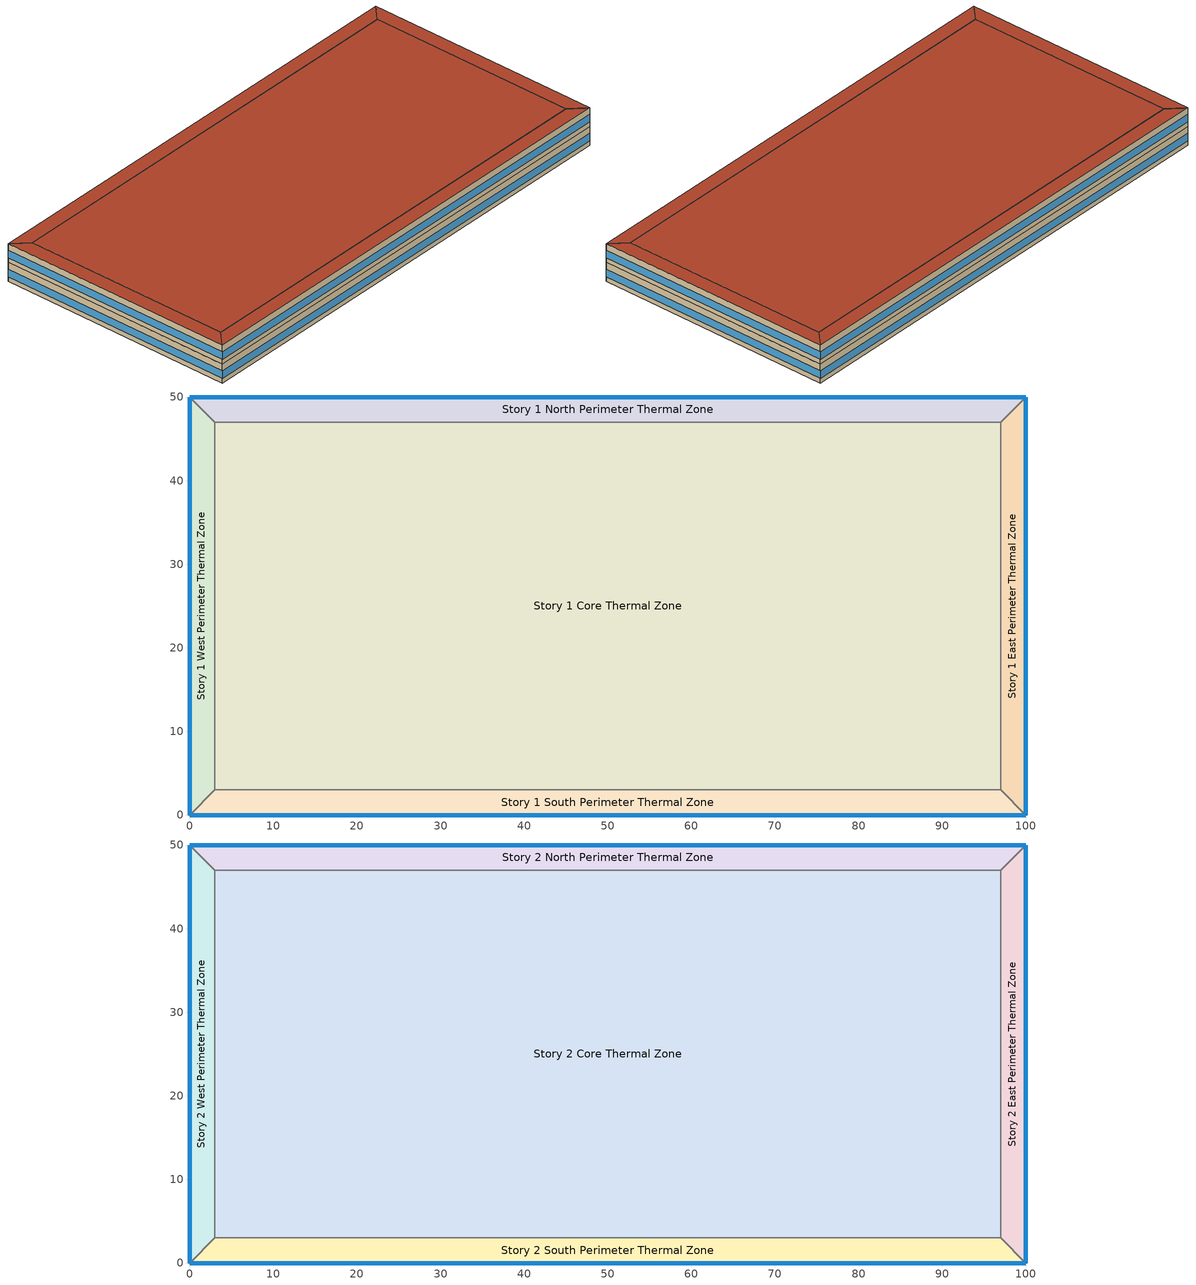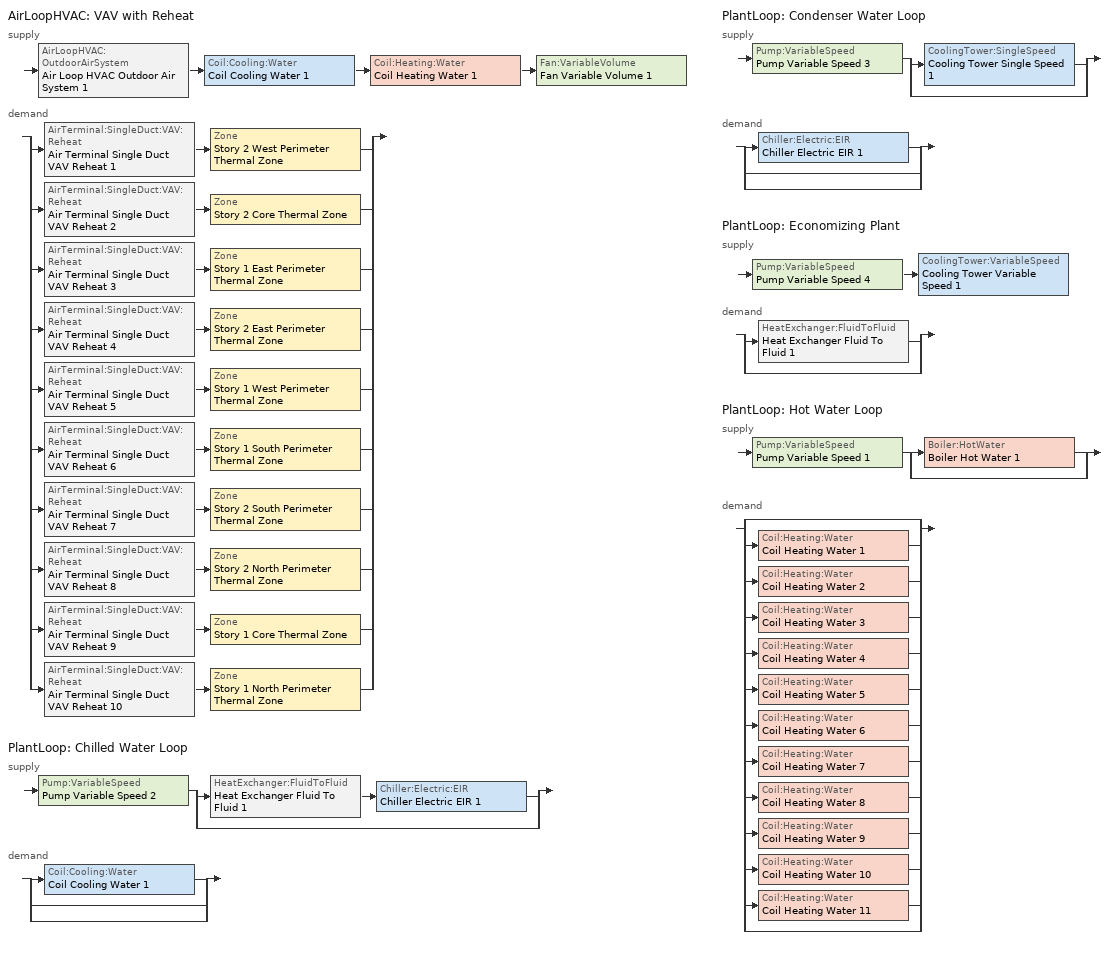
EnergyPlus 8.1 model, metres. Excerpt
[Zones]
Story 1 Core Thermal Zone
 floor ground (000_ExtSlabCarpet_4in_ClimateZone 1-8): 3,3 3,47 97,47 97,3 z0
 wall to Story 1 West Perimeter Thermal Zone (000_Interior Wall): 3,47 3,3 z0:4
 wall to Story 1 North Perimeter Thermal Zone (000_Interior Wall): 97,47 3,47 z0:4
 wall to Story 1 East Perimeter Thermal Zone (000_Interior Wall): 97,3 97,47 z0:4
 wall to Story 1 South Perimeter Thermal Zone (000_Interior Wall): 3,3 97,3 z0:4
Story 1 East Perimeter Thermal Zone
 floor ground (000_ExtSlabCarpet_4in_ClimateZone 1-8): 100,50 100,0 97,3 97,47 z0
 wall outside (ASHRAE_189.1-2009_ExtWall_SteelFrame_ClimateZone 4-8): 100,0 100,50 z0:4
 wall to Story 1 South Perimeter Thermal Zone (000_Interior Wall): 97,3 100,0 z0:4
 wall to Story 1 North Perimeter Thermal Zone (000_Interior Wall): 100,50 97,47 z0:4
 window (ASHRAE_189.1-2009_ExtWindow_ClimateZone 4-5): 100,0.03 100,49.97 z1:2.6
Story 1 North Perimeter Thermal Zone
 floor ground (000_ExtSlabCarpet_4in_ClimateZone 1-8): 0,50 100,50 97,47 3,47 z0
 wall outside (ASHRAE_189.1-2009_ExtWall_SteelFrame_ClimateZone 4-8): 100,50 0,50 z0:4
 wall to Story 1 West Perimeter Thermal Zone (000_Interior Wall): 0,50 3,47 z0:4
 window (ASHRAE_189.1-2009_ExtWindow_ClimateZone 4-5): 99.97,50 0.03,50 z1:2.6
Story 1 South Perimeter Thermal Zone
 floor ground (000_ExtSlabCarpet_4in_ClimateZone 1-8): 100,0 0,0 3,3 97,3 z0
 wall outside (ASHRAE_189.1-2009_ExtWall_SteelFrame_ClimateZone 4-8): 0,0 100,0 z0:4
 wall to Story 1 West Perimeter Thermal Zone (000_Interior Wall): 3,3 0,0 z0:4
 window (ASHRAE_189.1-2009_ExtWindow_ClimateZone 4-5): 0.03,0 99.97,0 z1:2.6
Story 1 West Perimeter Thermal Zone
 floor ground (000_ExtSlabCarpet_4in_ClimateZone 1-8): 0,0 0,50 3,47 3,3 z0
 wall outside (ASHRAE_189.1-2009_ExtWall_SteelFrame_ClimateZone 4-8): 0,50 0,0 z0:4
 window (ASHRAE_189.1-2009_ExtWindow_ClimateZone 4-5): 0,49.97 0,0.03 z1:2.6
Story 2 Core Thermal Zone
 floor to Story 1 Core Thermal Zone (000_Interior Floor): 3,3 3,47 97,47 97,3 z4
 wall to Story 2 West Perimeter Thermal Zone (000_Interior Wall): 3,47 3,3 z4:8
 wall to Story 2 North Perimeter Thermal Zone (000_Interior Wall): 97,47 3,47 z4:8
 wall to Story 2 East Perimeter Thermal Zone (000_Interior Wall): 97,3 97,47 z4:8
 wall to Story 2 South Perimeter Thermal Zone (000_Interior Wall): 3,3 97,3 z4:8
 roof outside (ASHRAE_189.1-2009_ExtRoof_IEAD_ClimateZone 2-5): 97,3 97,47 3,47 3,3 z8
Story 2 East Perimeter Thermal Zone
 floor to Story 1 East Perimeter Thermal Zone (000_Interior Floor): 100,50 100,0 97,3 97,47 z4
 wall outside (ASHRAE_189.1-2009_ExtWall_SteelFrame_ClimateZone 4-8): 100,0 100,50 z4:8
 wall to Story 2 South Perimeter Thermal Zone (000_Interior Wall): 97,3 100,0 z4:8
 wall to Story 2 North Perimeter Thermal Zone (000_Interior Wall): 100,50 97,47 z4:8
 window (ASHRAE_189.1-2009_ExtWindow_ClimateZone 4-5): 100,0.03 100,49.97 z5:6.6
 roof outside (ASHRAE_189.1-2009_ExtRoof_IEAD_ClimateZone 2-5): 97,47 97,3 100,0 100,50 z8
Story 2 North Perimeter Thermal Zone
 floor to Story 1 North Perimeter Thermal Zone (000_Interior Floor): 0,50 100,50 97,47 3,47 z4
 wall outside (ASHRAE_189.1-2009_ExtWall_SteelFrame_ClimateZone 4-8): 100,50 0,50 z4:8
 wall to Story 2 West Perimeter Thermal Zone (000_Interior Wall): 0,50 3,47 z4:8
 window (ASHRAE_189.1-2009_ExtWindow_ClimateZone 4-5): 99.97,50 0.03,50 z5:6.6
 roof outside (ASHRAE_189.1-2009_ExtRoof_IEAD_ClimateZone 2-5): 3,47 97,47 100,50 0,50 z8
Story 2 South Perimeter Thermal Zone
 floor to Story 1 South Perimeter Thermal Zone (000_Interior Floor): 100,0 0,0 3,3 97,3 z4
 wall outside (ASHRAE_189.1-2009_ExtWall_SteelFrame_ClimateZone 4-8): 0,0 100,0 z4:8
 wall to Story 2 West Perimeter Thermal Zone (000_Interior Wall): 3,3 0,0 z4:8
 window (ASHRAE_189.1-2009_ExtWindow_ClimateZone 4-5): 0.03,0 99.97,0 z5:6.6
 roof outside (ASHRAE_189.1-2009_ExtRoof_IEAD_ClimateZone 2-5): 97,3 3,3 0,0 100,0 z8
Story 2 West Perimeter Thermal Zone
 floor to Story 1 West Perimeter Thermal Zone (000_Interior Floor): 0,0 0,50 3,47 3,3 z4
 wall outside (ASHRAE_189.1-2009_ExtWall_SteelFrame_ClimateZone 4-8): 0,50 0,0 z4:8
 window (ASHRAE_189.1-2009_ExtWindow_ClimateZone 4-5): 0,49.97 0,0.03 z5:6.6
 roof outside (ASHRAE_189.1-2009_ExtRoof_IEAD_ClimateZone 2-5): 3,3 3,47 0,50 0,0 z8
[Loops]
AirLoopHVAC 'VAV with Reheat'
 supply: AirLoopHVAC:OutdoorAirSystem 'Air Loop HVAC Outdoor Air System 1' > Coil:Cooling:Water 'Coil Cooling Water 1' > Coil:Heating:Water 'Coil Heating Water 1' > Fan:VariableVolume 'Fan Variable Volume 1'
 demand: split
  | AirTerminal:SingleDuct:VAV:Reheat 'Air Terminal Single Duct VAV Reheat 1' > Zone 'Story 2 West Perimeter Thermal Zone'
  | AirTerminal:SingleDuct:VAV:Reheat 'Air Terminal Single Duct VAV Reheat 2' > Zone 'Story 2 Core Thermal Zone'
  | AirTerminal:SingleDuct:VAV:Reheat 'Air Terminal Single Duct VAV Reheat 3' > Zone 'Story 1 East Perimeter Thermal Zone'
  | AirTerminal:SingleDuct:VAV:Reheat 'Air Terminal Single Duct VAV Reheat 4' > Zone 'Story 2 East Perimeter Thermal Zone'
  | AirTerminal:SingleDuct:VAV:Reheat 'Air Terminal Single Duct VAV Reheat 5' > Zone 'Story 1 West Perimeter Thermal Zone'
  | AirTerminal:SingleDuct:VAV:Reheat 'Air Terminal Single Duct VAV Reheat 6' > Zone 'Story 1 South Perimeter Thermal Zone'
  | AirTerminal:SingleDuct:VAV:Reheat 'Air Terminal Single Duct VAV Reheat 7' > Zone 'Story 2 South Perimeter Thermal Zone'
  | AirTerminal:SingleDuct:VAV:Reheat 'Air Terminal Single Duct VAV Reheat 8' > Zone 'Story 2 North Perimeter Thermal Zone'
  | AirTerminal:SingleDuct:VAV:Reheat 'Air Terminal Single Duct VAV Reheat 9' > Zone 'Story 1 Core Thermal Zone'
  | AirTerminal:SingleDuct:VAV:Reheat 'Air Terminal Single Duct VAV Reheat 10' > Zone 'Story 1 North Perimeter Thermal Zone'
PlantLoop 'Chilled Water Loop'
 supply: Pump:VariableSpeed 'Pump Variable Speed 2' > split
  | HeatExchanger:FluidToFluid 'Heat Exchanger Fluid To Fluid 1' > Chiller:Electric:EIR 'Chiller Electric EIR 1'
  | bypass
 demand: split
  | Coil:Cooling:Water 'Coil Cooling Water 1'
  | bypass
  | bypass
PlantLoop 'Condenser Water Loop'
 supply: Pump:VariableSpeed 'Pump Variable Speed 3' > split
  | CoolingTower:SingleSpeed 'Cooling Tower Single Speed 1'
  | bypass
 demand: split
  | Chiller:Electric:EIR 'Chiller Electric EIR 1'
  | bypass
  | bypass
PlantLoop 'Economizing Plant'
 supply: Pump:VariableSpeed 'Pump Variable Speed 4' > CoolingTower:VariableSpeed 'Cooling Tower Variable Speed 1'
 demand: split
  | HeatExchanger:FluidToFluid 'Heat Exchanger Fluid To Fluid 1'
  | bypass
PlantLoop 'Hot Water Loop'
 supply: Pump:VariableSpeed 'Pump Variable Speed 1' > split
  | Boiler:HotWater 'Boiler Hot Water 1'
  | bypass
 demand: split
  | bypass
  | Coil:Heating:Water 'Coil Heating Water 1'
  | Coil:Heating:Water 'Coil Heating Water 2'
  | Coil:Heating:Water 'Coil Heating Water 3'
  | Coil:Heating:Water 'Coil Heating Water 4'
  | Coil:Heating:Water 'Coil Heating Water 5'
  | Coil:Heating:Water 'Coil Heating Water 6'
  | Coil:Heating:Water 'Coil Heating Water 7'
  | Coil:Heating:Water 'Coil Heating Water 8'
  | Coil:Heating:Water 'Coil Heating Water 9'
  | Coil:Heating:Water 'Coil Heating Water 10'
  | Coil:Heating:Water 'Coil Heating Water 11'
  | bypass
[Building]
Building 1
[SizingPeriod:DesignDay] Day of Month=21; Dry-Bulb Temperature Range Modifier Type=DefaultMultipliers; Barometric Pressure {Pa}=98934; Rain Indicator=No; Snow Indicator=No; Daylight Saving Time Indicator=No
Name | Month | Day Type | Maximum Dry-Bulb Temperature {C} | Daily Dry-Bulb Temperature Range {deltaC} | Humidity Condition Type | Wetbulb or DewPoint at Maximum Dry-Bulb {C} | Wind Speed {m/s} | Wind Direction {deg} | Solar Model Indicator | ASHRAE Clear Sky Optical Depth for Beam Irradiance (taub) | ASHRAE Clear Sky Optical Depth for Diffuse Irradiance (taud) | Enthalpy at Maximum Dry-Bulb {J/kg} | Sky Clearness
Chicago Ohare Intl Ap Ann Clg .4% Condns DB=>MWB | 7 | SummerDesignDay | 33.3 | 10.5 | Wetbulb | 23.7 | 5.2 | 230 | ASHRAETau | 0.455 | 2.05
Chicago Ohare Intl Ap Ann Clg .4% Condns DP=>MDB | 7 | SummerDesignDay | 28.9 | 10.5 | Dewpoint | 23.8 | 5.2 | 230 | ASHRAETau | 0.455 | 2.05
Chicago Ohare Intl Ap Ann Clg .4% Condns Enth=>MDB | 7 | SummerDesignDay | 31.4 | 10.5 | Enthalpy |  | 5.2 | 230 | ASHRAETau | 0.455 | 2.05 | 79200
Chicago Ohare Intl Ap Ann Clg .4% Condns WB=>MDB | 7 | SummerDesignDay | 31.2 | 10.5 | Wetbulb | 25.5 | 5.2 | 230 | ASHRAETau | 0.455 | 2.05
Chicago Ohare Intl Ap Ann Htg 99.6% Condns DB | 1 | WinterDesignDay | -20 | 0 | Wetbulb | -20 | 4.9 | 270 | ASHRAEClearSky |  |  |  | 0
Chicago Ohare Intl Ap Ann Htg Wind 99.6% Condns WS=>MCDB | 1 | WinterDesignDay | -3.5 | 0 | Wetbulb | -3.5 | 12.4 | 270 | ASHRAEClearSky |  |  |  | 0
Chicago Ohare Intl Ap Ann Hum_n 99.6% Condns DP=>MCDB | 1 | WinterDesignDay | -19.2 | 0 | Dewpoint | -25.7 | 4.9 | 270 | ASHRAEClearSky |  |  |  | 0
[Material] Thermal Absorptance=0.9
Name | Roughness | Thickness {m} | Conductivity {W/m-K} | Density {kg/m3} | Specific Heat {J/kg-K} | Solar Absorptance | Visible Absorptance
000_F16 Acoustic tile | MediumSmooth | 0.0191 | 0.06 | 368 | 590 | 0.7 | 0.7
000_G01a 19mm gypsum board | MediumSmooth | 0.019 | 0.16 | 800 | 1090 | 0.7 | 0.7
000_M11 100mm lightweight concrete | MediumRough | 0.1016 | 0.53 | 1280 | 840 | 0.7 | 0.7
1/2IN Gypsum | Smooth | 0.0127 | 0.16 | 784.9 | 830 | 0.92 | 0.92
MAT-CC05 4 HW CONCRETE | Rough | 0.1016 | 1.311 | 2240 | 836.8 | 0.7 | 0.7
Metal Decking | MediumSmooth | 0.0015 | 45.006 | 7680 | 418.4 | 0.7 | 0.3
Roof Insulation [21] | MediumRough | 0.2105 | 0.049 | 265 | 836.8 | 0.7 | 0.7
Roof Membrane | VeryRough | 0.0095 | 0.16 | 1121.29 | 1460 | 0.7 | 0.7
Wall Insulation [39] | MediumRough | 0.1184 | 0.045 | 265 | 836.8 | 0.7 | 0.7
[Material:AirGap]
Name | Thermal Resistance {m2-K/W}
000_F04 Wall air space resistance | 0.15
000_F05 Ceiling air space resistance | 0.18
[Material:NoMass] Thermal Absorptance=0.9; Solar Absorptance=0.7
Name | Roughness | Thermal Resistance {m2-K/W} | Visible Absorptance
CP02 CARPET PAD | VeryRough | 0.2165 | 0.8
MAT-SHEATH | Rough | 0.3626 | 0.7
[WindowMaterial:Glazing]
Theoretical Glass [207]: Optical Data Type=SpectralAverage; Thickness {m}=0.003; Solar Transmittance at Normal Incidence=0.3311; Front Side Solar Reflectance at Normal Incidence=0.6189; Back Side Solar Reflectance at Normal Incidence=0.6189; Visible Transmittance at Normal Incidence=0.44; Front Side Visible Reflectance at Normal Incidence=0.51; Back Side Visible Reflectance at Normal Incidence=0.51; Infrared Transmittance at Normal Incidence=0; Front Side Infrared Hemispherical Emissivity=0.9; Back Side Infrared Hemispherical Emissivity=0.9; Conductivity {W/m-K}=0.0133; Dirt Correction Factor for Solar and Visible Transmittance=1; Solar Diffusing=No
[Construction]
000_ExtSlabCarpet_4in_ClimateZone 1-8: MAT-CC05 4 HW CONCRETE, CP02 CARPET PAD
000_Interior Floor: 000_F16 Acoustic tile, 000_F05 Ceiling air space resistance, 000_M11 100mm lightweight concrete
000_Interior Wall: 000_G01a 19mm gypsum board, 000_F04 Wall air space resistance, 000_G01a 19mm gypsum board
ASHRAE_189.1-2009_ExtRoof_IEAD_ClimateZone 2-5: Roof Membrane, Roof Insulation [21], Metal Decking
ASHRAE_189.1-2009_ExtWall_SteelFrame_ClimateZone 4-8: MAT-SHEATH, Wall Insulation [39], 1/2IN Gypsum
ASHRAE_189.1-2009_ExtWindow_ClimateZone 4-5: Theoretical Glass [207]
[Zone]
Story 1 Core Thermal Zone; Story 1 East Perimeter Thermal Zone; Story 1 North Perimeter Thermal Zone; Story 1 South Perimeter Thermal Zone; Story 1 West Perimeter Thermal Zone; Story 2 Core Thermal Zone; Story 2 East Perimeter Thermal Zone; Story 2 North Perimeter Thermal Zone; Story 2 South Perimeter Thermal Zone; Story 2 West Perimeter Thermal Zone
[ZoneControl:Thermostat] Control Object Type 1=ThermostatSetpoint:DualSetpoint
Name | Zone or ZoneList | Control Type Schedule | Control Name 1
Story 1 Core Thermal Zone Thermostat | Story 1 Core Thermal Zone | Story 1 Core Thermal Zone Thermostat Schedule | Thermostat Setpoint Dual Setpoint 9
Story 1 East Perimeter Thermal Zone Thermostat | Story 1 East Perimeter Thermal Zone | Story 1 East Perimeter Thermal Zone Thermostat Schedule | Thermostat Setpoint Dual Setpoint 3
Story 1 North Perimeter Thermal Zone Thermostat | Story 1 North Perimeter Thermal Zone | Story 1 North Perimeter Thermal Zone Thermostat Schedule | Thermostat Setpoint Dual Setpoint 10
Story 1 South Perimeter Thermal Zone Thermostat | Story 1 South Perimeter Thermal Zone | Story 1 South Perimeter Thermal Zone Thermostat Schedule | Thermostat Setpoint Dual Setpoint 6
Story 1 West Perimeter Thermal Zone Thermostat | Story 1 West Perimeter Thermal Zone | Story 1 West Perimeter Thermal Zone Thermostat Schedule | Thermostat Setpoint Dual Setpoint 5
Story 2 Core Thermal Zone Thermostat | Story 2 Core Thermal Zone | Story 2 Core Thermal Zone Thermostat Schedule | Thermostat Setpoint Dual Setpoint 2
Story 2 East Perimeter Thermal Zone Thermostat | Story 2 East Perimeter Thermal Zone | Story 2 East Perimeter Thermal Zone Thermostat Schedule | Thermostat Setpoint Dual Setpoint 4
Story 2 North Perimeter Thermal Zone Thermostat | Story 2 North Perimeter Thermal Zone | Story 2 North Perimeter Thermal Zone Thermostat Schedule | Thermostat Setpoint Dual Setpoint 8
Story 2 South Perimeter Thermal Zone Thermostat | Story 2 South Perimeter Thermal Zone | Story 2 South Perimeter Thermal Zone Thermostat Schedule | Thermostat Setpoint Dual Setpoint 7
Story 2 West Perimeter Thermal Zone Thermostat | Story 2 West Perimeter Thermal Zone | Story 2 West Perimeter Thermal Zone Thermostat Schedule | Thermostat Setpoint Dual Setpoint 1
[ThermostatSetpoint:DualSetpoint] Heating Setpoint Temperature Schedule=Heating Sch; Cooling Setpoint Temperature Schedule=Cooling Sch
Thermostat Setpoint Dual Setpoint 9; Thermostat Setpoint Dual Setpoint 3; Thermostat Setpoint Dual Setpoint 10; Thermostat Setpoint Dual Setpoint 6; Thermostat Setpoint Dual Setpoint 5; Thermostat Setpoint Dual Setpoint 2; Thermostat Setpoint Dual Setpoint 4; Thermostat Setpoint Dual Setpoint 8; Thermostat Setpoint Dual Setpoint 7; Thermostat Setpoint Dual Setpoint 1
[AirTerminal:SingleDuct:VAV:Reheat] Availability Schedule=Always On Discrete; Maximum Air Flow Rate {m3/s}=Autosize; Zone Minimum Air Flow Input Method=Constant; Constant Minimum Air Flow Fraction=0.3; Fixed Minimum Air Flow Rate {m3/s}=0; Maximum Hot Water or Steam Flow Rate {m3/s}=Autosize; Minimum Hot Water or Steam Flow Rate {m3/s}=0; Convergence Tolerance=0.001; Damper Heating Action=Normal; Maximum Flow per Zone Floor Area During Reheat {m3/s-m2}=Autocalculate; Maximum Flow Fraction During Reheat=Autocalculate; Maximum Reheat Air Temperature {C}=35
Name | Reheat Coil
Air Terminal Single Duct VAV Reheat 9 | Coil Heating Water 10
Air Terminal Single Duct VAV Reheat 3 | Coil Heating Water 4
Air Terminal Single Duct VAV Reheat 10 | Coil Heating Water 11
Air Terminal Single Duct VAV Reheat 6 | Coil Heating Water 7
Air Terminal Single Duct VAV Reheat 5 | Coil Heating Water 6
Air Terminal Single Duct VAV Reheat 2 | Coil Heating Water 3
Air Terminal Single Duct VAV Reheat 4 | Coil Heating Water 5
Air Terminal Single Duct VAV Reheat 8 | Coil Heating Water 9
Air Terminal Single Duct VAV Reheat 7 | Coil Heating Water 8
Air Terminal Single Duct VAV Reheat 1 | Coil Heating Water 2
[Coil:Heating:Water] Availability Schedule=Always On Discrete; U-Factor Times Area Value {W/K}=Autosize; Maximum Water Flow Rate {m3/s}=Autosize; Performance Input Method=UFactorTimesAreaAndDesignWaterFlowRate; Rated Capacity {W}=Autosize; Rated Inlet Water Temperature {C}=82.2; Rated Inlet Air Temperature {C}=16.6; Rated Outlet Water Temperature {C}=71.1; Rated Outlet Air Temperature {C}=32.2; Rated Ratio for Air and Water Convection=0.5
Coil Heating Water 10; Coil Heating Water 4; Coil Heating Water 11; Coil Heating Water 7; Coil Heating Water 6; Coil Heating Water 3; Coil Heating Water 5; Coil Heating Water 9; Coil Heating Water 8; Coil Heating Water 2; Coil Heating Water 1
[Zone equipment]
Story 1 Core Thermal Zone: Air Terminal Single Duct VAV Reheat 9
Story 1 East Perimeter Thermal Zone: Air Terminal Single Duct VAV Reheat 3
Story 1 North Perimeter Thermal Zone: Air Terminal Single Duct VAV Reheat 10
Story 1 South Perimeter Thermal Zone: Air Terminal Single Duct VAV Reheat 6
Story 1 West Perimeter Thermal Zone: Air Terminal Single Duct VAV Reheat 5
Story 2 Core Thermal Zone: Air Terminal Single Duct VAV Reheat 2
Story 2 East Perimeter Thermal Zone: Air Terminal Single Duct VAV Reheat 4
Story 2 North Perimeter Thermal Zone: Air Terminal Single Duct VAV Reheat 8
Story 2 South Perimeter Thermal Zone: Air Terminal Single Duct VAV Reheat 7
Story 2 West Perimeter Thermal Zone: Air Terminal Single Duct VAV Reheat 1
[Sizing:Zone] Zone Cooling Design Supply Air Temperature Input Method=SupplyAirTemperature; Zone Cooling Design Supply Air Temperature {C}=14; Zone Heating Design Supply Air Temperature Input Method=SupplyAirTemperature; Zone Heating Design Supply Air Temperature {C}=40; Zone Cooling Design Supply Air Humidity Ratio {kgWater/kgDryAir}=0.0085; Zone Heating Design Supply Air Humidity Ratio {kgWater/kgDryAir}=0.008; Design Specification Outdoor Air Object=Baseline Model OA; Cooling Design Air Flow Method=DesignDay; Cooling Design Air Flow Rate {m3/s}=0; Cooling Minimum Air Flow per Zone Floor Area {m3/s-m2}=0.000762; Cooling Minimum Air Flow {m3/s}=0; Cooling Minimum Air Flow Fraction=0; Heating Design Air Flow Method=DesignDay; Heating Design Air Flow Rate {m3/s}=0; Heating Maximum Air Flow per Zone Floor Area {m3/s-m2}=0.002032; Heating Maximum Air Flow {m3/s}=0.141576; Heating Maximum Air Flow Fraction=0.3
Name | Design Specification Zone Air Distribution Object
Story 1 Core Thermal Zone | Story 1 Core Thermal Zone Design Spec Zone Air Dist
Story 1 East Perimeter Thermal Zone | Story 1 East Perimeter Thermal Zone Design Spec Zone Air Dist
Story 1 North Perimeter Thermal Zone | Story 1 North Perimeter Thermal Zone Design Spec Zone Air Dist
Story 1 South Perimeter Thermal Zone | Story 1 South Perimeter Thermal Zone Design Spec Zone Air Dist
Story 1 West Perimeter Thermal Zone | Story 1 West Perimeter Thermal Zone Design Spec Zone Air Dist
Story 2 Core Thermal Zone | Story 2 Core Thermal Zone Design Spec Zone Air Dist
Story 2 East Perimeter Thermal Zone | Story 2 East Perimeter Thermal Zone Design Spec Zone Air Dist
Story 2 North Perimeter Thermal Zone | Story 2 North Perimeter Thermal Zone Design Spec Zone Air Dist
Story 2 South Perimeter Thermal Zone | Story 2 South Perimeter Thermal Zone Design Spec Zone Air Dist
Story 2 West Perimeter Thermal Zone | Story 2 West Perimeter Thermal Zone Design Spec Zone Air Dist
[DesignSpecification:ZoneAirDistribution] Zone Air Distribution Effectiveness in Cooling Mode=1; Zone Air Distribution Effectiveness in Heating Mode=1
Story 1 Core Thermal Zone Design Spec Zone Air Dist; Story 1 East Perimeter Thermal Zone Design Spec Zone Air Dist; Story 1 North Perimeter Thermal Zone Design Spec Zone Air Dist; Story 1 South Perimeter Thermal Zone Design Spec Zone Air Dist; Story 1 West Perimeter Thermal Zone Design Spec Zone Air Dist; Story 2 Core Thermal Zone Design Spec Zone Air Dist; Story 2 East Perimeter Thermal Zone Design Spec Zone Air Dist; Story 2 North Perimeter Thermal Zone Design Spec Zone Air Dist; Story 2 South Perimeter Thermal Zone Design Spec Zone Air Dist; Story 2 West Perimeter Thermal Zone Design Spec Zone Air Dist
[Controller:MechanicalVentilation]
Controller Mechanical Ventilation 1: Availability Schedule=Always On Discrete; Demand Controlled Ventilation=No; System Outdoor Air Method=ZoneSum; Zone Name 1=Story 1 Core Thermal Zone; Design Specification Outdoor Air Object Name 1=Baseline Model OA; Design Specification Zone Air Distribution Object Name 1=Story 1 Core Thermal Zone Design Spec Zone Air Dist; Zone Name 2=Story 1 East Perimeter Thermal Zone; Design Specification Outdoor Air Object Name 2=Baseline Model OA; Design Specification Zone Air Distribution Object Name 2=Story 1 East Perimeter Thermal Zone Design Spec Zone Air Dist; Zone Name 3=Story 1 North Perimeter Thermal Zone; Design Specification Outdoor Air Object Name 3=Baseline Model OA; Design Specification Zone Air Distribution Object Name 3=Story 1 North Perimeter Thermal Zone Design Spec Zone Air Dist; Zone Name 4=Story 1 South Perimeter Thermal Zone; Design Specification Outdoor Air Object Name 4=Baseline Model OA; Design Specification Zone Air Distribution Object Name 4=Story 1 South Perimeter Thermal Zone Design Spec Zone Air Dist; Zone Name 5=Story 1 West Perimeter Thermal Zone; Design Specification Outdoor Air Object Name 5=Baseline Model OA; Design Specification Zone Air Distribution Object Name 5=Story 1 West Perimeter Thermal Zone Design Spec Zone Air Dist; Zone Name 6=Story 2 Core Thermal Zone; Design Specification Outdoor Air Object Name 6=Baseline Model OA; Design Specification Zone Air Distribution Object Name 6=Story 2 Core Thermal Zone Design Spec Zone Air Dist; Zone Name 7=Story 2 East Perimeter Thermal Zone; Design Specification Outdoor Air Object Name 7=Baseline Model OA; Design Specification Zone Air Distribution Object Name 7=Story 2 East Perimeter Thermal Zone Design Spec Zone Air Dist; Zone Name 8=Story 2 North Perimeter Thermal Zone; Design Specification Outdoor Air Object Name 8=Baseline Model OA; Design Specification Zone Air Distribution Object Name 8=Story 2 North Perimeter Thermal Zone Design Spec Zone Air Dist; Zone Name 9=Story 2 South Perimeter Thermal Zone; Design Specification Outdoor Air Object Name 9=Baseline Model OA; Design Specification Zone Air Distribution Object Name 9=Story 2 South Perimeter Thermal Zone Design Spec Zone Air Dist; Zone Name 10=Story 2 West Perimeter Thermal Zone; Design Specification Outdoor Air Object Name 10=Baseline Model OA; Design Specification Zone Air Distribution Object Name 10=Story 2 West Perimeter Thermal Zone Design Spec Zone Air Dist
[DesignSpecification:OutdoorAir]
Baseline Model OA: Outdoor Air Method=Sum; Outdoor Air Flow per Person {m3/s-person}=0.00943895; Outdoor Air Flow per Zone Floor Area {m3/s-m2}=0; Outdoor Air Flow per Zone {m3/s}=0; Outdoor Air Flow Air Changes per Hour {1/hr}=0
[AirLoopHVAC]
VAV with Reheat: Design Supply Air Flow Rate {m3/s}=AutoSize
[Sizing:System]
VAV with Reheat: Type of Load to Size On=Sensible; Design Outdoor Air Flow Rate {m3/s}=Autosize; Minimum System Air Flow Ratio=0.3; Preheat Design Temperature {C}=7; Preheat Design Humidity Ratio {kgWater/kgDryAir}=0.008; Precool Design Temperature {C}=12.8; Precool Design Humidity Ratio {kgWater/kgDryAir}=0.008; Central Cooling Design Supply Air Temperature {C}=12.8; Central Heating Design Supply Air Temperature {C}=12.8; Sizing Option=NonCoincident; 100% Outdoor Air in Cooling=Yes; 100% Outdoor Air in Heating=Yes; Central Cooling Design Supply Air Humidity Ratio {kgWater/kgDryAir}=0.0085; Central Heating Design Supply Air Humidity Ratio {kgWater/kgDryAir}=0.008; Cooling Design Air Flow Method=DesignDay; Cooling Design Air Flow Rate {m3/s}=0; Heating Design Air Flow Method=DesignDay; Heating Design Air Flow Rate {m3/s}=0; System Outdoor Air Method=ZoneSum
[Controller:WaterCoil] Control Variable=Temperature; Actuator Variable=Flow; Controller Convergence Tolerance {deltaC}=Autosize; Maximum Actuated Flow {m3/s}=Autosize; Minimum Actuated Flow {m3/s}=1e-007
Name | Action
Controller Water Coil 2 | Reverse
Controller Water Coil 1 | Normal
[AvailabilityManager:Scheduled] Schedule=Always On Discrete
VAV with Reheat Availability Manager; AvailabilityManager:Scheduled {52943ec3-7f77-45fb-aecd-b044dd7b661f}
[Controller:OutdoorAir]
Controller Outdoor Air 1: Minimum Outdoor Air Flow Rate {m3/s}=Autosize; Maximum Outdoor Air Flow Rate {m3/s}=Autosize; Economizer Control Type=NoEconomizer; Economizer Control Action Type=ModulateFlow; Economizer Maximum Limit Dry-Bulb Temperature {C}=28; Economizer Maximum Limit Enthalpy {J/kg}=64000; Economizer Minimum Limit Dry-Bulb Temperature {C}=-100; Lockout Type=NoLockout; Minimum Limit Type=FixedMinimum; Mechanical Ventilation Controller=Controller Mechanical Ventilation 1; High Humidity Control=No; Control High Indoor Humidity Based on Outdoor Humidity Ratio=Yes; Heat Recovery Bypass Control Type=BypassWhenOAFlowGreaterThanMinimum
[SetpointManager:MixedAir] Control Variable=Temperature
Setpoint Manager Mixed Air 1; Setpoint Manager Mixed Air 2; Setpoint Manager Mixed Air 3
[Coil:Cooling:Water]
Coil Cooling Water 1: Availability Schedule=Always On Discrete; Design Water Flow Rate {m3/s}=Autosize; Design Air Flow Rate {m3/s}=Autosize; Design Inlet Water Temperature {C}=Autosize; Design Inlet Air Temperature {C}=Autosize; Design Outlet Air Temperature {C}=Autosize; Design Inlet Air Humidity Ratio {kgWater/kgDryAir}=Autosize; Design Outlet Air Humidity Ratio {kgWater/kgDryAir}=Autosize; Type of Analysis=SimpleAnalysis; Heat Exchanger Configuration=CounterFlow
[Fan:VariableVolume]
Fan Variable Volume 1: Availability Schedule=Always On Discrete; Fan Total Efficiency=0.6045; Pressure Rise {Pa}=500; Maximum Flow Rate {m3/s}=AutoSize; Fan Power Minimum Flow Rate Input Method=FixedFlowRate; Fan Power Minimum Flow Fraction=0; Fan Power Minimum Air Flow Rate {m3/s}=0; Motor Efficiency=0.93; Motor In Airstream Fraction=1; Fan Power Coefficient 1=0.0407599; Fan Power Coefficient 2=0.088045; Fan Power Coefficient 3=-0.0729261; Fan Power Coefficient 4=0.94374; Fan Power Coefficient 5=0
[SetpointManager:Scheduled] Control Variable=Temperature
Name | Schedule
Setpoint Manager Scheduled 1 | Deck_Temperature
Setpoint Manager Scheduled 4 | Schedule Constant 1
Setpoint Manager Scheduled 2 | Hot_Water_Temperature
Setpoint Manager Scheduled 3 | Chilled_Water_Temperature
[PlantLoop] Fluid Type=Water; Maximum Loop Temperature {C}=100; Minimum Loop Temperature {C}=0; Maximum Loop Flow Rate {m3/s}=Autosize; Minimum Loop Flow Rate {m3/s}=0; Plant Loop Volume {m3}=Autocalculate; Load Distribution Scheme=Optimal
Name | Plant Equipment Operation Scheme
Chilled Water Loop | Chilled Water Loop Operation Scheme List
Condenser Water Loop | Condenser Water Loop Operation Scheme List
Economizing Plant | Economizing Plant Operation Scheme List
Hot Water Loop | Hot Water Loop Operation Scheme List
[PlantEquipmentOperationSchemes] Control Scheme Schedule Name 1=Always On Discrete
Name | Control Scheme Object Type 1 | Control Scheme Name 1
Chilled Water Loop Operation Scheme List | PlantEquipmentOperation:CoolingLoad | Chilled Water Loop Cooling Operation Scheme
Condenser Water Loop Operation Scheme List | PlantEquipmentOperation:CoolingLoad | Condenser Water Loop Cooling Operation Scheme
Economizing Plant Operation Scheme List | PlantEquipmentOperation:CoolingLoad | Economizing Plant Cooling Operation Scheme
Hot Water Loop Operation Scheme List | PlantEquipmentOperation:HeatingLoad | Hot Water Loop Heating Operation Scheme
[PlantEquipmentOperation:CoolingLoad] Load Range Lower Limit 1 {W}=0; Load Range Upper Limit 1 {W}=1000000000
Name | Range Equipment List Name 1
Chilled Water Loop Cooling Operation Scheme | Chilled Water Loop Cooling Equipment List
Condenser Water Loop Cooling Operation Scheme | Condenser Water Loop Cooling Equipment List
Economizing Plant Cooling Operation Scheme | Economizing Plant Cooling Equipment List
[PlantEquipmentList]
Chilled Water Loop Cooling Equipment List: Chiller:Electric:EIR, Chiller Electric EIR 1
Condenser Water Loop Cooling Equipment List: CoolingTower:SingleSpeed, Cooling Tower Single Speed 1
Economizing Plant Cooling Equipment List: CoolingTower:VariableSpeed, Cooling Tower Variable Speed 1
Hot Water Loop Heating Equipment List: Boiler:HotWater, Boiler Hot Water 1
[Sizing:Plant]
Name | Loop Type | Design Loop Exit Temperature {C} | Loop Design Temperature Difference {deltaC}
Chilled Water Loop | Cooling | 7.22 | 6.67
Condenser Water Loop | Condenser | 29.4 | 5.6
Economizing Plant | Condenser | 26 | 5.6
Hot Water Loop | Heating | 82 | 11
[Pump:VariableSpeed] Rated Flow Rate {m3/s}=Autosize; Rated Pump Head {Pa}=179352; Rated Power Consumption {W}=Autosize; Motor Efficiency=0.9; Fraction of Motor Inefficiencies to Fluid Stream=0; Coefficient 1 of the Part Load Performance Curve=0; Coefficient 2 of the Part Load Performance Curve=1; Coefficient 3 of the Part Load Performance Curve=0; Coefficient 4 of the Part Load Performance Curve=0; Minimum Flow Rate {m3/s}=0; Pump Control Type=Intermittent
Pump Variable Speed 2; Pump Variable Speed 3; Pump Variable Speed 4; Pump Variable Speed 1
[HeatExchanger:FluidToFluid]
Heat Exchanger Fluid To Fluid 1: Availability Schedule=Always On Discrete; Loop Demand Side Design Flow Rate {m3/s}=Autosize; Loop Supply Side Design Flow Rate {m3/s}=Autosize; Heat Exchange Model Type=Ideal; Heat Exchanger U-Factor Times Area Value {W/k}=Autosize; Control Type=UncontrolledOn; Minimum Temperature Difference to Activate Heat Exchanger {deltaC}=0.01; Heat Transfer Metering End Use Type=LoopToLoop; Component Override Cooling Control Temperature Mode=Loop; Sizing Factor=1; Operation Minimum Temperature Limit {C}=0; Operation Maximum Temperature Limit {C}=100
[Chiller:Electric:EIR]
Chiller Electric EIR 1: Reference Capacity {W}=Autosize; Reference COP {W/W}=5.5; Reference Leaving Chilled Water Temperature {C}=6.67; Reference Entering Condenser Fluid Temperature {C}=29.4; Reference Chilled Water Flow Rate {m3/s}=Autosize; Reference Condenser Fluid Flow Rate {m3/s}=Autosize; Cooling Capacity Function of Temperature Curve=Curve Biquadratic 1; Electric Input to Cooling Output Ratio Function of Temperature Curve=Curve Biquadratic 2; Electric Input to Cooling Output Ratio Function of Part Load Ratio Curve=Curve Quadratic 1; Minimum Part Load Ratio=0.1; Maximum Part Load Ratio=1; Optimum Part Load Ratio=1; Minimum Unloading Ratio=0.2; Condenser Type=WaterCooled; Condenser Fan Power Ratio {W/W}=0; Fraction of Compressor Electric Consumption Rejected by Condenser=1; Leaving Chilled Water Lower Temperature Limit {C}=2; Chiller Flow Mode=NotModulated
[CoolingTower:SingleSpeed]
Cooling Tower Single Speed 1: Design Water Flow Rate {m3/s}=Autosize; Design Air Flow Rate {m3/s}=Autosize; Design Fan Power {W}=Autosize; Design U-Factor Times Area Value {W/K}=Autosize; Free Convection Air Flow Rate {m3/s}=Autosize; Free Convection U-Factor Times Area Value {W/K}=Autosize; Performance Input Method=UFactorTimesAreaAndDesignWaterFlowRate; Free Convection Capacity {W}=0; Basin Heater Capacity {W/K}=0; Basin Heater Setpoint Temperature {C}=2; Evaporation Loss Factor {percent/K}=0.2; Drift Loss Percent {percent}=0.008; Blowdown Concentration Ratio=3; Capacity Control=FanCycling; Number of Cells=1; Cell Control=MinimalCell; Cell Minimum  Water Flow Rate Fraction=0.33; Cell Maximum Water Flow Rate Fraction=2.5; Sizing Factor=1
[CoolingTower:VariableSpeed]
Cooling Tower Variable Speed 1: Model Type=CoolToolsCrossFlow; Design Inlet Air Wet-Bulb Temperature {C}=25.5556; Design Approach Temperature {deltaC}=3.8889; Design Range Temperature {deltaC}=5.5556; Design Water Flow Rate {m3/s}=Autosize; Design Air Flow Rate {m3/s}=Autosize; Design Fan Power {W}=Autosize; Fan Power Ratio Function of Air Flow Rate Ratio Curve=Cooling Tower Variable Speed 1 Fan Power Ratio Curve; Minimum Air Flow Rate Ratio=0.2; Fraction of Tower Capacity in Free Convection Regime=0.125; Basin Heater Capacity {W/K}=0; Basin Heater Setpoint Temperature {C}=2; Evaporation Loss Mode=SaturatedExit; Evaporation Loss Factor {percent/K}=0.2; Drift Loss Percent {percent}=0.008; Blowdown Calculation Mode=ConcentrationRatio; Blowdown Concentration Ratio=3; Sizing Factor=1
[PlantEquipmentOperation:HeatingLoad]
Hot Water Loop Heating Operation Scheme: Load Range Lower Limit 1 {W}=0; Load Range Upper Limit 1 {W}=1000000000; Range Equipment List Name 1=Hot Water Loop Heating Equipment List
[Boiler:HotWater]
Boiler Hot Water 1: Fuel Type=NaturalGas; Nominal Capacity {W}=Autosize; Nominal Thermal Efficiency=0.8; Efficiency Curve Temperature Evaluation Variable=LeavingBoiler; Normalized Boiler Efficiency Curve=Boiler Efficiency; Design Water Outlet Temperature {C}=82; Design Water Flow Rate {m3/s}=Autosize; Minimum Part Load Ratio=0; Maximum Part Load Ratio=1; Optimum Part Load Ratio=1; Water Outlet Upper Temperature Limit {C}=99; Boiler Flow Mode=ConstantFlow; Parasitic Electric Load {W}=0; Sizing Factor=1
[SetpointManager:FollowOutdoorAirTemperature]
Setpoint Manager Follow Outdoor Air Temperature 1: Control Variable=Temperature; Reference Temperature Type=OutdoorAirWetBulb; Offset Temperature Difference {deltaC}=1.5; Maximum Setpoint Temperature {C}=80; Minimum Setpoint Temperature {C}=6
[Schedule:Compact]
Story 1 Core Thermal Zone Thermostat Schedule; Story 1 East Perimeter Thermal Zone Thermostat Schedule; Story 1 North Perimeter Thermal Zone Thermostat Schedule; Story 1 South Perimeter Thermal Zone Thermostat Schedule; Story 1 West Perimeter Thermal Zone Thermostat Schedule; Story 2 Core Thermal Zone Thermostat Schedule; Story 2 East Perimeter Thermal Zone Thermostat Schedule; Story 2 North Perimeter Thermal Zone Thermostat Schedule; Story 2 South Perimeter Thermal Zone Thermostat Schedule; Story 2 West Perimeter Thermal Zone Thermostat Schedule: Through: 12/31, For: AllDays, Until: 24:00, 4
[Schedule:Day:Interval]
Heating Sch Default: No, 24:00, 24
Cooling Sch Default: No, 24:00, 28
Chilled_Water_Temperature_Default; Chilled_Water_Temperature_Summer_Design_Day; Chilled_Water_Temperature_Winter_Design_Day: No, 24:00, 6.7
Deck_Temperature_Default; Deck_Temperature_Summer_Design_Day; Deck_Temperature_Winter_Design_Day: No, 24:00, 12.8
Hot_Water_Temperature_Default; Hot_Water_Temperature_Summer_Design_Day; Hot_Water_Temperature_Winter_Design_Day: No, 24:00, 67
[Schedule:Week:Daily]
Schedule:Week:Daily {5bf80c9e-026a-44d8-93c2-59959ac00144}: Heating Sch Default, Heating Sch Default, Heating Sch Default, Heating Sch Default, Heating Sch Default, Heating Sch Default, Heating Sch Default, Heating Sch Default, Heating Sch Default, Heating Sch Default, Heating Sch Default, Heating Sch Default
Schedule:Week:Daily {af199147-930f-47a4-8cdd-f6d96baa780b}: Cooling Sch Default, Cooling Sch Default, Cooling Sch Default, Cooling Sch Default, Cooling Sch Default, Cooling Sch Default, Cooling Sch Default, Cooling Sch Default, Cooling Sch Default, Cooling Sch Default, Cooling Sch Default, Cooling Sch Default
Schedule:Week:Daily {b5444134-2a80-45dd-b685-810da924d63e}: Chilled_Water_Temperature_Default, Chilled_Water_Temperature_Default, Chilled_Water_Temperature_Default, Chilled_Water_Temperature_Default, Chilled_Water_Temperature_Default, Chilled_Water_Temperature_Default, Chilled_Water_Temperature_Default, Chilled_Water_Temperature_Default, Chilled_Water_Temperature_Summer_Design_Day, Chilled_Water_Temperature_Winter_Design_Day, Chilled_Water_Temperature_Default, Chilled_Water_Temperature_Default
Schedule:Week:Daily {9acf5d5c-3d09-4cc0-bf07-eddc93985efc}: Deck_Temperature_Default, Deck_Temperature_Default, Deck_Temperature_Default, Deck_Temperature_Default, Deck_Temperature_Default, Deck_Temperature_Default, Deck_Temperature_Default, Deck_Temperature_Default, Deck_Temperature_Summer_Design_Day, Deck_Temperature_Winter_Design_Day, Deck_Temperature_Default, Deck_Temperature_Default
Schedule:Week:Daily {87096e47-a950-410c-9ee4-0c35d86f95ef}: Hot_Water_Temperature_Default, Hot_Water_Temperature_Default, Hot_Water_Temperature_Default, Hot_Water_Temperature_Default, Hot_Water_Temperature_Default, Hot_Water_Temperature_Default, Hot_Water_Temperature_Default, Hot_Water_Temperature_Default, Hot_Water_Temperature_Summer_Design_Day, Hot_Water_Temperature_Winter_Design_Day, Hot_Water_Temperature_Default, Hot_Water_Temperature_Default
[Schedule:Year]
Heating Sch: Schedule:Week:Daily {5bf80c9e-026a-44d8-93c2-59959ac00144}, 1, 1, 12, 31
Cooling Sch: Schedule:Week:Daily {af199147-930f-47a4-8cdd-f6d96baa780b}, 1, 1, 12, 31
Chilled_Water_Temperature: Schedule:Week:Daily {b5444134-2a80-45dd-b685-810da924d63e}, 1, 1, 12, 31
Deck_Temperature: Schedule:Week:Daily {9acf5d5c-3d09-4cc0-bf07-eddc93985efc}, 1, 1, 12, 31
Hot_Water_Temperature: Schedule:Week:Daily {87096e47-a950-410c-9ee4-0c35d86f95ef}, 1, 1, 12, 31
[Schedule:Constant]
Name | Hourly Value
Always On Discrete | 1
Schedule Constant 1 | 26
[Curve:Biquadratic]
Name | Coefficient1 Constant | Coefficient2 x | Coefficient3 x**2 | Coefficient4 y | Coefficient5 y**2 | Coefficient6 x*y | Minimum Value of x {BasedOnField A2} | Maximum Value of x {BasedOnField A2} | Minimum Value of y {BasedOnField A3} | Maximum Value of y {BasedOnField A3} | Input Unit Type for X | Input Unit Type for Y | Output Unit Type
Curve Biquadratic 1 | 1.02152 | 0.0370359 | 0.000233248 | -0.00389405 | -6.52536e-05 | -0.000268045 | 5 | 10 | 24 | 35
Curve Biquadratic 2 | 0.701769 | -0.00452016 | 0.00053311 | -0.00549821 | 0.000544579 | -0.000729032 | 5 | 10 | 24 | 35
Boiler Efficiency | 1 | 0 | 0 | 0 | 0 | 0 | 0 | 1 | 0 | 1 | Dimensionless | Dimensionless | Dimensionless
[Curve:Quadratic]
Curve Quadratic 1: Coefficient1 Constant=0.0636912; Coefficient2 x=0.584888; Coefficient3 x**2=0.352803; Minimum Value of x {BasedOnField A2}=0; Maximum Value of x {BasedOnField A2}=1
[Curve:Cubic]
Cooling Tower Variable Speed 1 Fan Power Ratio Curve: Coefficient1 Constant=-0.0093; Coefficient2 x=0.0512; Coefficient3 x**2=-0.0838; Coefficient4 x**3=1.0419; Minimum Value of x {BasedOnField A2}=0.15; Maximum Value of x {BasedOnField A2}=1
